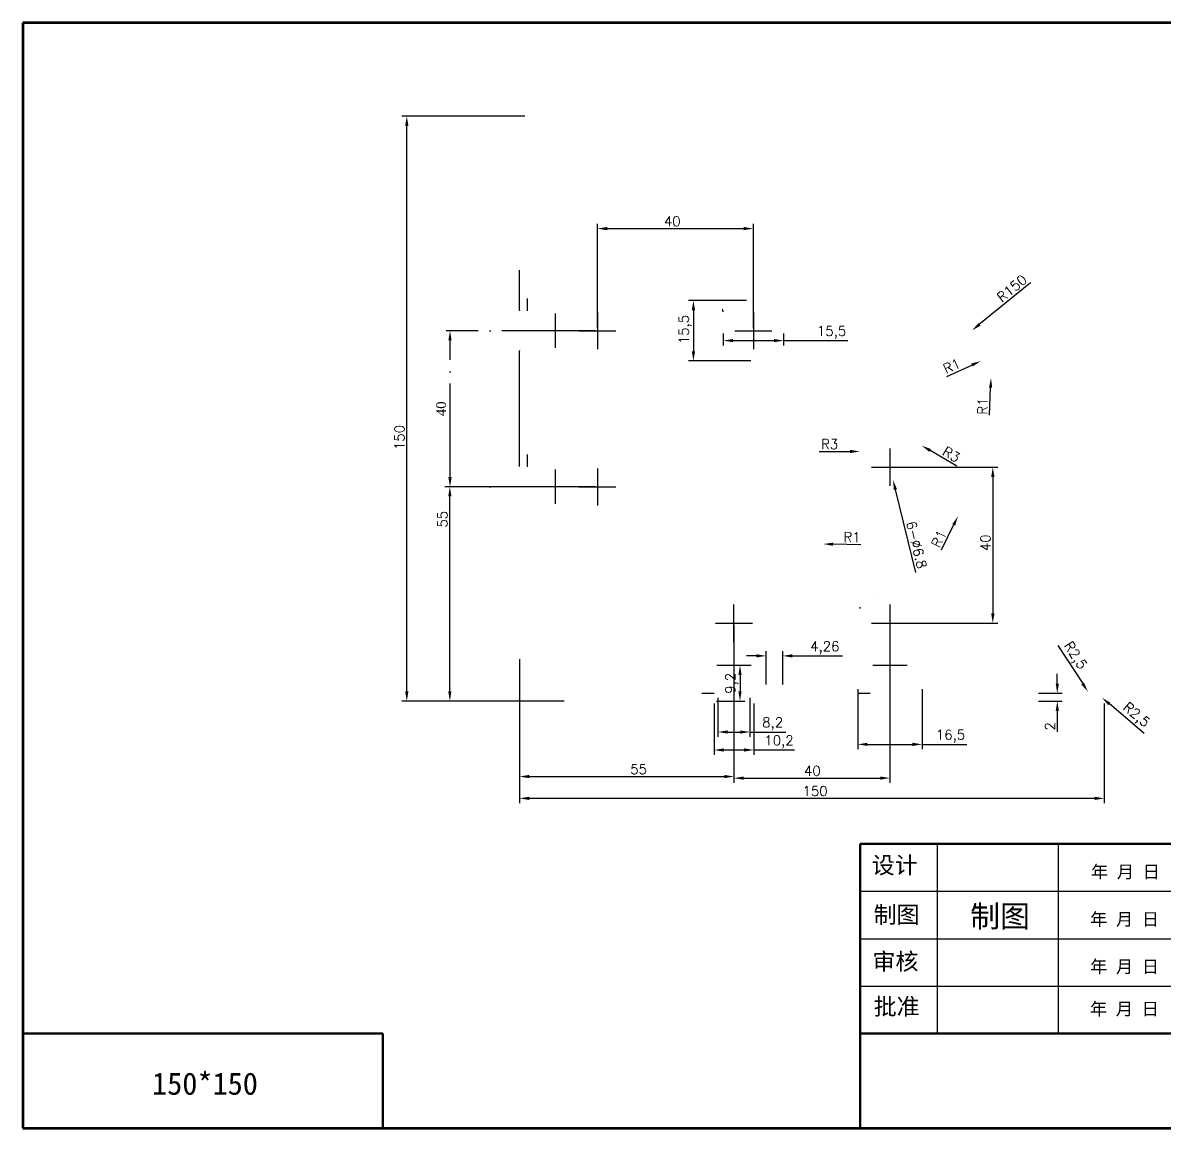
# Model space of a CAD drawing. Header units: millimetres. Extents: x 667 to 3290, y 428 to 2286.
# Drawn here: x 667.4 to 960, y 427.6 to 711.1 of the extents above; entities that cross this region are included whole.
import ezdxf

# ---------------------------------------------------------------- set-up
doc = ezdxf.new("R2010")
doc.units = ezdxf.units.MM
doc.linetypes.add('ACAD_ISO04W100', pattern=[30, 24, -3, 0, -3])
for name, color, linetype, lineweight in [('zhongxinxian', 240, 'ACAD_ISO04W100', 15), ('实体1', 5, 'Continuous', 50), ('标注层', 210, 'Continuous', 0)]:
    doc.layers.add(name, color=color, linetype=linetype, lineweight=lineweight)
doc.layers.add('细线', color=100, linetype='Continuous')
doc.styles.get("Standard").update_dxf_attribs({"font": 'txt', "bigfont": 'gbcbig.shx'})
doc.styles.add('TIMES', font='times.ttf')
doc.styles.add('宋体', font='', dxfattribs={"height": 2.5})
doc.styles.get('宋体').set_extended_font_data('SimSun')
doc.dimstyles.new('ISO-25', dxfattribs={"dimtxt": 2.5, "dimasz": 2.5, "dimexe": 1.25, "dimexo": 0.625, "dimtad": 1, "dimtxsty": 'Standard', "dimcen": 2.5, "dimadec": 0, "dimazin": 0, "dimtfac": 1, "dimtmove": 0, "dimatfit": 3, "dimfxl": 1, "dimarcsym": 0})

# ---------------------------------------------------------------- blocks, each defined once
blk = doc.blocks.new('*D677')
at = {"layer": 'DEFPOINTS', "color": 0, "linetype": 'ByBlock', "transparency": 16777216}
for p in [(765.82, 687.1), (796.71, 687.1), (800.38, 537.1)]:
    blk.add_point(p, dxfattribs=at)
at = {"layer": 'zhongxinxian', "color": 0, "linetype": 'ByBlock', "lineweight": -2, "transparency": 16777216}
for p, q in [((796.08, 687.1), (764.57, 687.1)), ((765.82, 539.6), (765.82, 684.6)), ((799.76, 537.1), (764.57, 537.1))]:
    blk.add_line(p, q, dxfattribs=at)
at = {"layer": 'zhongxinxian', "color": 0, "linetype": 'ByBlock', "transparency": 16777216}
for points in [[(765.4, 684.6), (766.24, 684.6), (765.82, 687.1)], [(765.4, 539.6), (766.24, 539.6), (765.82, 537.1)]]:
    blk.add_solid(points, dxfattribs=at)
at = {"layer": 'zhongxinxian', "color": 0, "linetype": 'ByBlock', "transparency": 16777216, "insert": (763.95, 604.71), "char_height": 2.5, "attachment_point": 5, "rotation": 90}
blk.add_mtext('150', dxfattribs=at)
blk = doc.blocks.new('*D678')
at = {"layer": 'DEFPOINTS', "color": 0, "linetype": 'ByBlock', "transparency": 16777216}
for p in [(794.71, 541.72), (944.69, 537.1), (794.71, 512.16)]:
    blk.add_point(p, dxfattribs=at)
at = {"layer": 'zhongxinxian', "color": 0, "linetype": 'ByBlock', "lineweight": -2, "transparency": 16777216}
for p, q in [((794.71, 541.09), (794.71, 510.91)), ((944.69, 536.48), (944.69, 510.91)), ((942.19, 512.16), (797.21, 512.16))]:
    blk.add_line(p, q, dxfattribs=at)
at = {"layer": 'zhongxinxian', "color": 0, "linetype": 'ByBlock', "transparency": 16777216}
for points in [[(797.21, 512.57), (797.21, 511.74), (794.71, 512.16)], [(942.19, 512.57), (942.19, 511.74), (944.69, 512.16)]]:
    blk.add_solid(points, dxfattribs=at)
at = {"layer": 'zhongxinxian', "color": 0, "linetype": 'ByBlock', "transparency": 16777216, "insert": (870.53, 514.03), "char_height": 2.5, "attachment_point": 5}
blk.add_mtext('150', dxfattribs=at)
blk = doc.blocks.new('*D679')
at = {"layer": 'DEFPOINTS', "color": 0, "linetype": 'ByBlock', "transparency": 16777216}
for p in [(888.9, 600.41), (890.52, 593.8)]:
    blk.add_point(p, dxfattribs=at)
at = {"layer": 'zhongxinxian', "color": 0, "linetype": 'ByBlock', "lineweight": -2, "transparency": 16777216}
blk.add_line((896.36, 570.05), (891.12, 591.38), dxfattribs=at)
at = {"layer": 'zhongxinxian', "color": 0, "linetype": 'ByBlock', "transparency": 16777216}
blk.add_solid([(891.52, 591.47), (890.71, 591.28), (890.52, 593.8)], dxfattribs=at)
at = {"layer": 'zhongxinxian', "color": 0, "linetype": 'ByBlock', "transparency": 16777216, "insert": (896.54, 577.18), "char_height": 2.5, "attachment_point": 5, "rotation": 283.8238}
blk.add_mtext('6-%%c6.8', dxfattribs=at)
blk = doc.blocks.new('*D680')
at = {"layer": 'DEFPOINTS', "color": 0, "linetype": 'ByBlock', "transparency": 16777216}
for p in [(845.61, 538.6), (853.81, 538.6), (853.81, 529.18)]:
    blk.add_point(p, dxfattribs=at)
at = {"layer": 'zhongxinxian', "color": 0, "linetype": 'ByBlock', "lineweight": -2, "transparency": 16777216}
for p, q in [((845.61, 537.98), (845.61, 527.93)), ((853.81, 537.98), (853.81, 527.93)), ((848.11, 529.18), (851.31, 529.18)), ((853.81, 529.18), (862.98, 529.18))]:
    blk.add_line(p, q, dxfattribs=at)
at = {"layer": 'zhongxinxian', "color": 0, "linetype": 'ByBlock', "transparency": 16777216}
for points in [[(848.11, 529.59), (848.11, 528.76), (845.61, 529.18)], [(851.31, 529.59), (851.31, 528.76), (853.81, 529.18)]]:
    blk.add_solid(points, dxfattribs=at)
at = {"layer": 'zhongxinxian', "color": 0, "linetype": 'ByBlock', "transparency": 16777216, "insert": (859.64, 531.26), "char_height": 2.5, "attachment_point": 5}
blk.add_mtext('8,2', dxfattribs=at)
blk = doc.blocks.new('*D681')
at = {"layer": 'DEFPOINTS', "color": 0, "linetype": 'ByBlock', "transparency": 16777216}
for p in [(844.61, 537.1), (854.81, 537.1), (854.81, 524.57)]:
    blk.add_point(p, dxfattribs=at)
at = {"layer": 'zhongxinxian', "color": 0, "linetype": 'ByBlock', "lineweight": -2, "transparency": 16777216}
for p, q in [((844.61, 536.48), (844.61, 523.32)), ((854.81, 536.48), (854.81, 523.32)), ((847.11, 524.57), (852.31, 524.57)), ((854.81, 524.57), (865.23, 524.57))]:
    blk.add_line(p, q, dxfattribs=at)
at = {"layer": 'zhongxinxian', "color": 0, "linetype": 'ByBlock', "transparency": 16777216}
for points in [[(847.11, 524.99), (847.11, 524.15), (844.61, 524.57)], [(852.31, 524.99), (852.31, 524.15), (854.81, 524.57)]]:
    blk.add_solid(points, dxfattribs=at)
at = {"layer": 'zhongxinxian', "color": 0, "linetype": 'ByBlock', "transparency": 16777216, "insert": (861.27, 526.65), "char_height": 2.5, "attachment_point": 5}
blk.add_mtext('10,2', dxfattribs=at)
blk = doc.blocks.new('*D682')
at = {"layer": 'DEFPOINTS', "color": 0, "linetype": 'ByBlock', "transparency": 16777216}
for p in [(847.69, 546.3), (844.61, 537.1), (851.27, 537.1)]:
    blk.add_point(p, dxfattribs=at)
at = {"layer": 'zhongxinxian', "color": 0, "linetype": 'ByBlock', "lineweight": -2, "transparency": 16777216}
for p, q in [((848.31, 546.3), (852.52, 546.3)), ((851.27, 543.8), (851.27, 539.6)), ((845.23, 537.1), (852.52, 537.1))]:
    blk.add_line(p, q, dxfattribs=at)
at = {"layer": 'zhongxinxian', "color": 0, "linetype": 'ByBlock', "transparency": 16777216}
for points in [[(850.85, 543.8), (851.68, 543.8), (851.27, 546.3)], [(850.85, 539.6), (851.68, 539.6), (851.27, 537.1)]]:
    blk.add_solid(points, dxfattribs=at)
at = {"layer": 'zhongxinxian', "color": 0, "linetype": 'ByBlock', "transparency": 16777216, "insert": (849.18, 541.67), "char_height": 2.5, "attachment_point": 5, "rotation": 90}
blk.add_mtext('9,2', dxfattribs=at)
blk = doc.blocks.new('*D683')
at = {"layer": 'DEFPOINTS', "color": 0, "linetype": 'ByBlock', "transparency": 16777216}
for p in [(849.71, 557.1), (889.71, 557.1), (889.71, 517.36)]:
    blk.add_point(p, dxfattribs=at)
at = {"layer": 'zhongxinxian', "color": 0, "linetype": 'ByBlock', "lineweight": -2, "transparency": 16777216}
for p, q in [((849.71, 556.48), (849.71, 516.11)), ((889.71, 556.48), (889.71, 516.11)), ((852.21, 517.36), (887.21, 517.36))]:
    blk.add_line(p, q, dxfattribs=at)
at = {"layer": 'zhongxinxian', "color": 0, "linetype": 'ByBlock', "transparency": 16777216}
for points in [[(852.21, 517.77), (852.21, 516.94), (849.71, 517.36)], [(887.21, 517.77), (887.21, 516.94), (889.71, 517.36)]]:
    blk.add_solid(points, dxfattribs=at)
at = {"layer": 'zhongxinxian', "color": 0, "linetype": 'ByBlock', "transparency": 16777216, "insert": (869.83, 519.23), "char_height": 2.5, "attachment_point": 5}
blk.add_mtext('40', dxfattribs=at)
blk = doc.blocks.new('*D892')
at = {"layer": 'DEFPOINTS', "color": 0, "linetype": 'ByBlock', "transparency": 16777216}
for p in [(849.71, 552.35), (794.71, 548.47), (849.71, 517.75)]:
    blk.add_point(p, dxfattribs=at)
at = {"layer": 'zhongxinxian', "color": 0, "linetype": 'ByBlock', "lineweight": -2, "transparency": 16777216}
for p, q in [((849.71, 551.72), (849.71, 516.5)), ((794.71, 547.84), (794.71, 516.5)), ((797.21, 517.75), (847.21, 517.75))]:
    blk.add_line(p, q, dxfattribs=at)
at = {"layer": 'zhongxinxian', "color": 0, "linetype": 'ByBlock', "transparency": 16777216}
for points in [[(797.21, 518.17), (797.21, 517.34), (794.71, 517.75)], [(847.21, 518.17), (847.21, 517.34), (849.71, 517.75)]]:
    blk.add_solid(points, dxfattribs=at)
at = {"layer": 'zhongxinxian', "color": 0, "linetype": 'ByBlock', "transparency": 16777216, "insert": (825.27, 519.63), "char_height": 2.5, "attachment_point": 5}
blk.add_mtext('55', dxfattribs=at)
blk = doc.blocks.new('*D684')
at = {"layer": 'DEFPOINTS', "color": 0, "linetype": 'ByBlock', "transparency": 16777216}
for p in [(927.17, 539.1), (927.17, 537.1), (932.63, 537.1)]:
    blk.add_point(p, dxfattribs=at)
at = {"layer": 'zhongxinxian', "color": 0, "linetype": 'ByBlock', "lineweight": -2, "transparency": 16777216}
for p, q in [((932.63, 541.6), (932.63, 544.1)), ((927.79, 539.1), (933.88, 539.1)), ((927.79, 537.1), (933.88, 537.1)), ((932.63, 534.6), (932.63, 529.19))]:
    blk.add_line(p, q, dxfattribs=at)
at = {"layer": 'zhongxinxian', "color": 0, "linetype": 'ByBlock', "transparency": 16777216}
for points in [[(932.22, 541.6), (933.05, 541.6), (932.63, 539.1)], [(932.22, 534.6), (933.05, 534.6), (932.63, 537.1)]]:
    blk.add_solid(points, dxfattribs=at)
at = {"layer": 'zhongxinxian', "color": 0, "linetype": 'ByBlock', "transparency": 16777216, "insert": (930.76, 530.65), "char_height": 2.5, "attachment_point": 5, "rotation": 90}
blk.add_mtext('2', dxfattribs=at)
blk = doc.blocks.new('*D685')
at = {"layer": 'DEFPOINTS', "color": 0, "linetype": 'ByBlock', "transparency": 16777216}
for p in [(846.96, 632.01), (862.46, 632.01), (862.46, 629.56)]:
    blk.add_point(p, dxfattribs=at)
at = {"layer": 'zhongxinxian', "color": 0, "linetype": 'ByBlock', "lineweight": -2, "transparency": 16777216}
for p, q in [((846.96, 631.39), (846.96, 628.31)), ((849.46, 629.56), (859.96, 629.56)), ((862.46, 631.39), (862.46, 628.31)), ((862.46, 629.56), (878.92, 629.56))]:
    blk.add_line(p, q, dxfattribs=at)
at = {"layer": 'zhongxinxian', "color": 0, "linetype": 'ByBlock', "transparency": 16777216}
for points in [[(849.46, 629.98), (849.46, 629.15), (846.96, 629.56)], [(859.96, 629.98), (859.96, 629.15), (862.46, 629.56)]]:
    blk.add_solid(points, dxfattribs=at)
at = {"layer": 'zhongxinxian', "color": 0, "linetype": 'ByBlock', "transparency": 16777216, "insert": (874.75, 631.65), "char_height": 2.5, "attachment_point": 5}
blk.add_mtext('15,5', dxfattribs=at)
blk = doc.blocks.new('*D686')
at = {"layer": 'DEFPOINTS', "color": 0, "linetype": 'ByBlock', "transparency": 16777216}
for p in [(853.6, 639.85), (839.32, 624.35), (854.7, 624.35)]:
    blk.add_point(p, dxfattribs=at)
at = {"layer": 'zhongxinxian', "color": 0, "linetype": 'ByBlock', "lineweight": -2, "transparency": 16777216}
for p, q in [((852.97, 639.85), (838.07, 639.85)), ((839.32, 637.35), (839.32, 626.85)), ((854.08, 624.35), (838.07, 624.35))]:
    blk.add_line(p, q, dxfattribs=at)
at = {"layer": 'zhongxinxian', "color": 0, "linetype": 'ByBlock', "transparency": 16777216}
for points in [[(838.9, 637.35), (839.74, 637.35), (839.32, 639.85)], [(838.9, 626.85), (839.74, 626.85), (839.32, 624.35)]]:
    blk.add_solid(points, dxfattribs=at)
at = {"layer": 'zhongxinxian', "color": 0, "linetype": 'ByBlock', "transparency": 16777216, "insert": (837.24, 632.4), "char_height": 2.5, "attachment_point": 5, "rotation": 90}
blk.add_mtext('15,5', dxfattribs=at)
blk = doc.blocks.new('*D687')
at = {"layer": 'DEFPOINTS', "color": 0, "linetype": 'ByBlock', "transparency": 16777216}
for p in [(862.22, 548.7), (857.96, 540.77), (862.22, 540.77)]:
    blk.add_point(p, dxfattribs=at)
at = {"layer": 'zhongxinxian', "color": 0, "linetype": 'ByBlock', "lineweight": -2, "transparency": 16777216}
for p, q in [((855.46, 548.7), (852.96, 548.7)), ((857.96, 541.4), (857.96, 549.95)), ((862.22, 541.4), (862.22, 549.95)), ((864.72, 548.7), (877.59, 548.7))]:
    blk.add_line(p, q, dxfattribs=at)
at = {"layer": 'zhongxinxian', "color": 0, "linetype": 'ByBlock', "transparency": 16777216}
for points in [[(855.46, 549.12), (855.46, 548.29), (857.96, 548.7)], [(864.72, 549.12), (864.72, 548.29), (862.22, 548.7)]]:
    blk.add_solid(points, dxfattribs=at)
at = {"layer": 'zhongxinxian', "color": 0, "linetype": 'ByBlock', "transparency": 16777216, "insert": (873.01, 550.79), "char_height": 2.5, "attachment_point": 5}
blk.add_mtext('4,26', dxfattribs=at)
blk = doc.blocks.new('*D688')
at = {"layer": 'DEFPOINTS', "color": 0, "linetype": 'ByBlock', "transparency": 16777216}
for p in [(910.75, 632.15), (794.71, 537.1)]:
    blk.add_point(p, dxfattribs=at)
at = {"layer": 'zhongxinxian', "color": 0, "linetype": 'ByBlock', "lineweight": -2, "transparency": 16777216}
blk.add_line((925.73, 644.42), (912.68, 633.74), dxfattribs=at)
at = {"layer": 'zhongxinxian', "color": 0, "linetype": 'ByBlock', "transparency": 16777216}
blk.add_solid([(912.42, 634.06), (912.95, 633.42), (910.75, 632.15)], dxfattribs=at)
at = {"layer": 'zhongxinxian', "color": 0, "linetype": 'ByBlock', "transparency": 16777216, "insert": (920.99, 642.97), "char_height": 2.5, "attachment_point": 5, "rotation": 39.3214}
blk.add_mtext('R150', dxfattribs=at)
blk = doc.blocks.new('*D689')
at = {"layer": 'DEFPOINTS', "color": 0, "linetype": 'ByBlock', "transparency": 16777216}
for p in [(942.19, 539.6), (944.09, 537.99)]:
    blk.add_point(p, dxfattribs=at)
at = {"layer": 'zhongxinxian', "color": 0, "linetype": 'ByBlock', "lineweight": -2, "transparency": 16777216}
blk.add_line((954.89, 528.81), (946, 536.37), dxfattribs=at)
at = {"layer": 'zhongxinxian', "color": 0, "linetype": 'ByBlock', "transparency": 16777216}
blk.add_solid([(946.27, 536.68), (945.73, 536.05), (944.09, 537.99)], dxfattribs=at)
at = {"layer": 'zhongxinxian', "color": 0, "linetype": 'ByBlock', "transparency": 16777216, "insert": (952.75, 533.37), "char_height": 2.5, "attachment_point": 5, "rotation": 319.6506}
blk.add_mtext('R2,5', dxfattribs=at)
blk = doc.blocks.new('*D690')
at = {"layer": 'DEFPOINTS', "color": 0, "linetype": 'ByBlock', "transparency": 16777216}
for p in [(897.87, 602.64), (900.46, 601.13)]:
    blk.add_point(p, dxfattribs=at)
at = {"layer": 'zhongxinxian', "color": 0, "linetype": 'ByBlock', "lineweight": -2, "transparency": 16777216}
blk.add_line((906.87, 597.39), (900.03, 601.38), dxfattribs=at)
at = {"layer": 'zhongxinxian', "color": 0, "linetype": 'ByBlock', "transparency": 16777216}
blk.add_solid([(900.24, 601.74), (899.82, 601.02), (897.87, 602.64)], dxfattribs=at)
at = {"layer": 'zhongxinxian', "color": 0, "linetype": 'ByBlock', "transparency": 16777216, "insert": (905.47, 600.37), "char_height": 2.5, "attachment_point": 5, "rotation": 329.7569}
blk.add_mtext('R3', dxfattribs=at)
blk = doc.blocks.new('*D691')
at = {"layer": 'DEFPOINTS', "color": 0, "linetype": 'ByBlock', "transparency": 16777216}
for p in [(776.86, 592.1), (791.24, 592.1), (806.76, 537.1)]:
    blk.add_point(p, dxfattribs=at)
at = {"layer": 'zhongxinxian', "color": 0, "linetype": 'ByBlock', "lineweight": -2, "transparency": 16777216}
for p, q in [((790.62, 592.1), (775.61, 592.1)), ((776.86, 539.6), (776.86, 589.6)), ((806.14, 537.1), (775.61, 537.1))]:
    blk.add_line(p, q, dxfattribs=at)
at = {"layer": 'zhongxinxian', "color": 0, "linetype": 'ByBlock', "transparency": 16777216}
for points in [[(776.44, 589.6), (777.27, 589.6), (776.86, 592.1)], [(776.44, 539.6), (777.27, 539.6), (776.86, 537.1)]]:
    blk.add_solid(points, dxfattribs=at)
at = {"layer": 'zhongxinxian', "color": 0, "linetype": 'ByBlock', "transparency": 16777216, "insert": (774.98, 583.73), "char_height": 2.5, "attachment_point": 5, "rotation": 90}
blk.add_mtext('55', dxfattribs=at)
blk = doc.blocks.new('*D893')
at = {"layer": 'DEFPOINTS', "color": 0, "linetype": 'ByBlock', "transparency": 16777216}
for p in [(889.71, 597.1), (889.76, 557.1), (916.1, 557.1)]:
    blk.add_point(p, dxfattribs=at)
at = {"layer": 'zhongxinxian', "color": 0, "linetype": 'ByBlock', "lineweight": -2, "transparency": 16777216}
for p, q in [((890.33, 597.1), (917.35, 597.1)), ((916.1, 594.6), (916.1, 559.6)), ((890.39, 557.1), (917.35, 557.1))]:
    blk.add_line(p, q, dxfattribs=at)
at = {"layer": 'zhongxinxian', "color": 0, "linetype": 'ByBlock', "transparency": 16777216}
for points in [[(915.68, 594.6), (916.52, 594.6), (916.1, 597.1)], [(915.68, 559.6), (916.52, 559.6), (916.1, 557.1)]]:
    blk.add_solid(points, dxfattribs=at)
at = {"layer": 'zhongxinxian', "color": 0, "linetype": 'ByBlock', "transparency": 16777216, "insert": (914.23, 577.71), "char_height": 2.5, "attachment_point": 5, "rotation": 90}
blk.add_mtext('40', dxfattribs=at)
blk = doc.blocks.new('*D894')
at = {"layer": 'DEFPOINTS', "color": 0, "linetype": 'ByBlock', "transparency": 16777216}
for p in [(854.71, 658.29), (814.71, 632.1), (854.71, 632.1)]:
    blk.add_point(p, dxfattribs=at)
at = {"layer": 'zhongxinxian', "color": 0, "linetype": 'ByBlock', "lineweight": -2, "transparency": 16777216}
for p, q in [((814.71, 632.73), (814.71, 659.54)), ((854.71, 632.73), (854.71, 659.54)), ((817.21, 658.29), (852.21, 658.29))]:
    blk.add_line(p, q, dxfattribs=at)
at = {"layer": 'zhongxinxian', "color": 0, "linetype": 'ByBlock', "transparency": 16777216}
for points in [[(817.21, 658.71), (817.21, 657.87), (814.71, 658.29)], [(852.21, 658.71), (852.21, 657.87), (854.71, 658.29)]]:
    blk.add_solid(points, dxfattribs=at)
at = {"layer": 'zhongxinxian', "color": 0, "linetype": 'ByBlock', "transparency": 16777216, "insert": (833.9, 660.16), "char_height": 2.5, "attachment_point": 5}
blk.add_mtext('40', dxfattribs=at)
blk = doc.blocks.new('*D692')
at = {"layer": 'DEFPOINTS', "color": 0, "linetype": 'ByBlock', "transparency": 16777216}
for p in [(915.59, 618.97), (915.63, 619.97)]:
    blk.add_point(p, dxfattribs=at)
at = {"layer": 'zhongxinxian', "color": 0, "linetype": 'ByBlock', "lineweight": -2, "transparency": 16777216}
blk.add_line((915.27, 610.4), (915.54, 617.48), dxfattribs=at)
at = {"layer": 'zhongxinxian', "color": 0, "linetype": 'ByBlock', "transparency": 16777216}
blk.add_solid([(915.12, 617.49), (915.95, 617.46), (915.63, 619.97)], dxfattribs=at)
at = {"layer": 'zhongxinxian', "color": 0, "linetype": 'ByBlock', "transparency": 16777216, "insert": (913.48, 612.76), "char_height": 2.5, "attachment_point": 5, "rotation": 87.8107}
blk.add_mtext('R1', dxfattribs=at)
blk = doc.blocks.new('*D693')
at = {"layer": 'DEFPOINTS', "color": 0, "linetype": 'ByBlock', "transparency": 16777216}
for p in [(872.66, 577.39), (873.66, 577.37)]:
    blk.add_point(p, dxfattribs=at)
at = {"layer": 'zhongxinxian', "color": 0, "linetype": 'ByBlock', "lineweight": -2, "transparency": 16777216}
blk.add_line((882.24, 577.2), (875.16, 577.34), dxfattribs=at)
at = {"layer": 'zhongxinxian', "color": 0, "linetype": 'ByBlock', "transparency": 16777216}
blk.add_solid([(875.17, 577.75), (875.15, 576.92), (872.66, 577.39)], dxfattribs=at)
at = {"layer": 'zhongxinxian', "color": 0, "linetype": 'ByBlock', "transparency": 16777216, "insert": (879.99, 579.12), "char_height": 2.5, "attachment_point": 5, "rotation": 358.8836}
blk.add_mtext('R1', dxfattribs=at)
blk = doc.blocks.new('*D694')
at = {"layer": 'DEFPOINTS', "color": 0, "linetype": 'ByBlock', "transparency": 16777216}
for p in [(878.96, 601.13), (881.96, 601.13)]:
    blk.add_point(p, dxfattribs=at)
at = {"layer": 'zhongxinxian', "color": 0, "linetype": 'ByBlock', "lineweight": -2, "transparency": 16777216}
blk.add_line((871.54, 601.13), (879.46, 601.13), dxfattribs=at)
at = {"layer": 'zhongxinxian', "color": 0, "linetype": 'ByBlock', "transparency": 16777216}
blk.add_solid([(879.46, 601.55), (879.46, 600.71), (881.96, 601.13)], dxfattribs=at)
at = {"layer": 'zhongxinxian', "color": 0, "linetype": 'ByBlock', "transparency": 16777216, "insert": (874.25, 603), "char_height": 2.5, "attachment_point": 5}
blk.add_mtext('R3', dxfattribs=at)
blk = doc.blocks.new('*D695')
at = {"layer": 'DEFPOINTS', "color": 0, "linetype": 'ByBlock', "transparency": 16777216}
for p in [(939.14, 541.6), (940.5, 539.51)]:
    blk.add_point(p, dxfattribs=at)
at = {"layer": 'zhongxinxian', "color": 0, "linetype": 'ByBlock', "lineweight": -2, "transparency": 16777216}
blk.add_line((932.8, 551.4), (939.14, 541.6), dxfattribs=at)
at = {"layer": 'zhongxinxian', "color": 0, "linetype": 'ByBlock', "transparency": 16777216}
blk.add_solid([(939.49, 541.83), (938.79, 541.38), (940.5, 539.51)], dxfattribs=at)
at = {"layer": 'zhongxinxian', "color": 0, "linetype": 'ByBlock', "transparency": 16777216, "insert": (937.04, 548.68), "char_height": 2.5, "attachment_point": 5, "rotation": 302.9229}
blk.add_mtext('R2,5', dxfattribs=at)
blk = doc.blocks.new('*D696')
at = {"layer": 'DEFPOINTS', "color": 0, "linetype": 'ByBlock', "transparency": 16777216}
for p in [(906.71, 583.6), (907.15, 584.5)]:
    blk.add_point(p, dxfattribs=at)
at = {"layer": 'zhongxinxian', "color": 0, "linetype": 'ByBlock', "lineweight": -2, "transparency": 16777216}
blk.add_line((902.96, 575.88), (906.05, 582.25), dxfattribs=at)
at = {"layer": 'zhongxinxian', "color": 0, "linetype": 'ByBlock', "transparency": 16777216}
blk.add_solid([(905.68, 582.44), (906.43, 582.07), (907.15, 584.5)], dxfattribs=at)
at = {"layer": 'zhongxinxian', "color": 0, "linetype": 'ByBlock', "transparency": 16777216, "insert": (902.27, 578.76), "char_height": 2.5, "attachment_point": 5, "rotation": 64.1059}
blk.add_mtext('R1', dxfattribs=at)
blk = doc.blocks.new('*D697')
at = {"layer": 'DEFPOINTS', "color": 0, "linetype": 'ByBlock', "transparency": 16777216}
for p in [(912.1, 623.91), (913.01, 624.32)]:
    blk.add_point(p, dxfattribs=at)
at = {"layer": 'zhongxinxian', "color": 0, "linetype": 'ByBlock', "lineweight": -2, "transparency": 16777216}
blk.add_line((904.27, 620.4), (910.73, 623.3), dxfattribs=at)
at = {"layer": 'zhongxinxian', "color": 0, "linetype": 'ByBlock', "transparency": 16777216}
blk.add_solid([(910.56, 623.68), (910.9, 622.92), (913.01, 624.32)], dxfattribs=at)
at = {"layer": 'zhongxinxian', "color": 0, "linetype": 'ByBlock', "transparency": 16777216, "insert": (905.59, 623.05), "char_height": 2.5, "attachment_point": 5, "rotation": 24.1766}
blk.add_mtext('R1', dxfattribs=at)
blk = doc.blocks.new('*D698')
at = {"layer": 'DEFPOINTS', "color": 0, "linetype": 'ByBlock', "transparency": 16777216}
for p in [(881.46, 540.77), (897.96, 540.77), (897.96, 526.01)]:
    blk.add_point(p, dxfattribs=at)
at = {"layer": 'zhongxinxian', "color": 0, "linetype": 'ByBlock', "lineweight": -2, "transparency": 16777216}
for p, q in [((881.46, 540.15), (881.46, 524.76)), ((897.96, 540.15), (897.96, 524.76)), ((883.96, 526.01), (895.46, 526.01)), ((897.96, 526.01), (909.42, 526.01))]:
    blk.add_line(p, q, dxfattribs=at)
at = {"layer": 'zhongxinxian', "color": 0, "linetype": 'ByBlock', "transparency": 16777216}
for points in [[(883.96, 526.43), (883.96, 525.59), (881.46, 526.01)], [(895.46, 526.43), (895.46, 525.59), (897.96, 526.01)]]:
    blk.add_solid(points, dxfattribs=at)
at = {"layer": 'zhongxinxian', "color": 0, "linetype": 'ByBlock', "transparency": 16777216, "insert": (905.25, 528.09), "char_height": 2.5, "attachment_point": 5}
blk.add_mtext('16,5', dxfattribs=at)
blk = doc.blocks.new('*D699')
at = {"layer": 'DEFPOINTS', "color": 0, "transparency": 16777216}
for p in [(776.9, 632.1), (814.71, 632.1), (814.71, 592.05)]:
    blk.add_point(p, dxfattribs=at)
at = {"layer": 'zhongxinxian', "lineweight": -2, "transparency": 16777216}
for p, q in [((814.21, 632.1), (775.9, 632.1)), ((776.9, 594.55), (776.9, 629.6)), ((814.21, 592.05), (775.9, 592.05))]:
    blk.add_line(p, q, dxfattribs=at)
at = {"layer": 'zhongxinxian', "transparency": 16777216}
for points in [[(776.48, 629.6), (777.32, 629.6), (776.9, 632.1)], [(776.48, 594.55), (777.32, 594.55), (776.9, 592.05)]]:
    blk.add_solid(points, dxfattribs=at)
at = {"layer": 'zhongxinxian', "transparency": 16777216, "insert": (774.63, 612.08), "char_height": 2.5, "attachment_point": 5, "rotation": 90, "style": 'TIMES'}
blk.add_mtext('40', dxfattribs=at)

msp = doc.modelspace()

# ---------------------------------------------------------------- linework, layer by layer
at = {"linetype": 'ByBlock'}
for p, q in [((796.709, 687.104), (796.709, 687.091)), ((796.709, 640.354), (796.709, 637.204)), ((794.709, 637.304), (794.709, 637.204)), ((803.909, 636.49), (803.909, 627.718)), ((794.709, 627.004), (794.709, 626.904)), ((796.709, 600.354), (796.709, 597.204)), ((803.909, 596.49), (803.909, 587.718)), ((845.323, 546.304), (854.094, 546.304)), ((885.323, 546.304), (894.094, 546.304)), ((841.459, 539.104), (844.609, 539.104)), ((881.459, 539.104), (884.609, 539.104))]:
    msp.add_line(p, q, dxfattribs=at)
for p, q in [((794.709, 637.304), (794.709, 647.604)), ((814.709, 636.859), (814.709, 627.349)), ((854.709, 636.859), (854.709, 627.349)), ((809.953, 632.104), (819.464, 632.104)), ((849.953, 632.104), (859.464, 632.104)), ((794.709, 597.304), (794.709, 626.904)), ((889.763, 592.349), (889.763, 601.859)), ((885.008, 597.104), (894.518, 597.104)), ((814.709, 596.805), (814.709, 587.295)), ((809.953, 592.05), (819.464, 592.05)), ((849.709, 552.349), (849.709, 561.859)), ((889.763, 552.349), (889.763, 561.859)), ((844.953, 557.104), (854.464, 557.104)), ((885.008, 557.104), (894.518, 557.104))]:
    msp.add_line(p, q)
for centre, radius, start, end in [((845.959, 636.958), 1, 0, 45.2), ((885.959, 560.854), 4, 90, 90.04961), ((885.959, 560.854), 4, 175.62312, 180)]:
    msp.add_arc(centre, radius, start, end)
at = {"layer": '实体1', "lineweight": 70}
for p, q in [((1068.304, 711.069), (667.354, 711.069)), ((667.354, 711.069), (667.354, 427.569)), ((667.354, 427.569), (1068.304, 427.569))]:
    msp.add_line(p, q, dxfattribs=at)
at = {"layer": '实体1'}
for p, q in [((882.063, 500.469), (1068.304, 500.469)), ((882.063, 427.569), (882.063, 500.469)), ((667.354, 451.869), (759.675, 451.869)), ((759.675, 451.869), (759.675, 427.569)), ((882.063, 451.869), (898.204, 451.869)), ((898.204, 451.869), (1068.304, 451.869))]:
    msp.add_line(p, q, dxfattribs=at)
at = {"layer": '细线', "color": 5}
for p, q in [((901.87, 451.869), (901.87, 500.469)), ((932.966, 451.869), (932.966, 500.469)), ((882.063, 488.319), (1068.304, 488.319)), ((882.063, 476.169), (1068.304, 476.169)), ((882.063, 464.019), (1068.304, 464.019))]:
    msp.add_line(p, q, dxfattribs=at)

# ---------------------------------------------------------------- texts
at = {"layer": '实体1', "style": '宋体'}
for s, height, p in [('设计', 4.32, (885.064, 492.88)), ('年 月 日', 3.24, (941.261, 491.705)), ('制图', 4.32, (885.523, 480.179)), ('制图', 5.616, (910.3, 479.106)), ('年 月 日', 3.24, (941.06, 479.555)), ('审核', 4.32, (885.237, 468.189)), ('年 月 日', 3.24, (941.06, 467.405)), ('批准', 4.32, (885.552, 456.617)), ('年 月 日', 3.24, (941, 456.553))]:
    msp.add_text(s, height=height, dxfattribs=at).set_placement(p)
at = {"layer": '标注层', "insert": (700.503, 441.842), "char_height": 5.4675, "width": 62.5968, "attachment_point": 1}
msp.add_mtext('{\\fKaiTi_GB2312|b0|i0|c134|p49;\\H1.042x;150*150}', dxfattribs=at)

# ---------------------------------------------------------------- dimensions: what is measured, and where the dimension line sits
at = {"layer": 'zhongxinxian', "linetype": 'ByBlock'}
dim = msp.add_linear_dim(base=(765.82, 687.104), p1=(800.384, 537.104), p2=(796.709, 687.104), angle=90, text='150', dimstyle='ISO-25', override={"dimcen": 0, "dimtofl": 0}, dxfattribs=at)
dim.commit()
dim.dimension.update_dxf_attribs({"geometry": '*D677', "text_midpoint": (765.82, 604.712), "dimtype": 160})
for base, p1, p2, picture, middle in [((854.709, 658.289), (814.709, 632.104), (854.709, 632.104), '*D894', (833.897, 658.289)), ((862.459, 629.564), (846.959, 632.012), (862.459, 632.012), '*D685', (874.753, 629.564)), ((889.709, 517.355), (849.709, 557.104), (889.709, 557.104), '*D683', (869.83, 517.355)), ((849.709, 517.754), (794.709, 548.469), (849.709, 552.349), '*D892', (825.269, 517.754)), ((862.222, 548.704), (857.959, 540.772), (862.222, 540.772), '*D687', (873.007, 548.704)), ((853.809, 529.175), (845.609, 538.604), (853.809, 538.604), '*D680', (859.642, 529.175)), ((897.959, 526.011), (881.459, 540.772), (897.959, 540.772), '*D698', (905.252, 526.011)), ((854.809, 524.571), (844.609, 537.104), (854.809, 537.104), '*D681', (861.267, 524.571))]:
    dim = msp.add_linear_dim(base=base, p1=p1, p2=p2, dimstyle='ISO-25', override={"dimcen": 0, "dimtofl": 0}, dxfattribs=at)
    dim.commit()
    dim.dimension.update_dxf_attribs({"geometry": picture, "text_midpoint": middle, "dimtype": 160})
for center, mpoint, override, picture, middle in [((794.709, 537.104), (910.749, 632.155), {"dimcen": 0, "dimtofl": 0}, '*D688', (922.182, 641.519)), ((912.097, 623.914), (913.009, 624.323), {"dimcen": 0, "dimtofl": 0, "dimtmove": 1}, '*D697', (906.357, 621.337)), ((915.594, 618.974), (915.632, 619.973), {"dimcen": 0, "dimtofl": 0, "dimtmove": 1}, '*D692', (915.354, 612.687)), ((878.959, 601.13), (881.959, 601.13), {"dimcen": 0, "dimtofl": 0, "dimtmove": 1}, '*D694', (874.25, 601.13)), ((900.459, 601.125), (897.867, 602.636), {"dimcen": 0, "dimtofl": 0}, '*D690', (904.526, 598.754)), ((906.709, 583.604), (907.145, 584.504), {"dimcen": 0, "dimtofl": 0, "dimtmove": 1}, '*D696', (903.961, 577.944)), ((873.659, 577.367), (872.66, 577.386), {"dimcen": 0, "dimtofl": 0, "dimtmove": 1}, '*D693', (879.95, 577.244)), ((939.138, 541.604), (940.497, 539.506), {"dimcen": 0, "dimtofl": 0, "dimtmove": 1}, '*D695', (935.289, 547.55))]:
    dim = msp.add_radius_dim(center=center, mpoint=mpoint, dimstyle='ISO-25', override=override, dxfattribs=at)
    dim.commit()
    dim.dimension.update_dxf_attribs({"geometry": picture, "text_midpoint": middle, "dimtype": 164})
for base, p1, p2, picture, middle in [((839.32, 624.354), (853.6, 639.854), (854.703, 624.354), '*D686', (839.32, 632.396)), ((916.101, 557.104), (889.709, 597.104), (889.763, 557.104), '*D893', (916.101, 577.709)), ((776.855, 592.104), (806.762, 537.104), (791.244, 592.104), '*D691', (776.855, 583.729)), ((851.265, 537.104), (847.689, 546.304), (844.609, 537.104), '*D682', (851.265, 541.673)), ((932.632, 537.104), (927.167, 539.104), (927.167, 537.104), '*D684', (932.632, 530.646))]:
    dim = msp.add_linear_dim(base=base, p1=p1, p2=p2, angle=90, dimstyle='ISO-25', override={"dimcen": 0, "dimtofl": 0}, dxfattribs=at)
    dim.commit()
    dim.dimension.update_dxf_attribs({"geometry": picture, "text_midpoint": middle, "dimtype": 160})
at = {"layer": 'zhongxinxian'}
dim = msp.add_linear_dim(base=(776.898, 632.104), p1=(814.709, 592.05), p2=(814.709, 632.104), angle=90, text='40', dimstyle='ISO-25', override={"dimexe": 1, "dimexo": 0.5, "dimgap": 1, "dimtad": 3, "dimtoh": 1, "dimlunit": 2, "dimtxsty": 'TIMES', "dimcen": 1, "dimclrd": 256, "dimclre": 256, "dimclrt": 256, "dimtp": 0.05, "dimtm": 0.05, "dimtfac": 0.6, "dimtzin": 8}, dxfattribs=at)
dim.commit()
dim.dimension.update_dxf_attribs({"geometry": '*D699', "text_midpoint": (774.627, 612.077)})
at = {"layer": 'zhongxinxian', "linetype": 'ByBlock'}
dim = msp.add_diameter_dim_2p(p1=(888.896, 600.406), p2=(890.521, 593.803), text='6-%%c6.8', dimstyle='ISO-25', override={"dimcen": 0, "dimtofl": 0}, dxfattribs=at)
dim.commit()
dim.dimension.update_dxf_attribs({"geometry": '*D679', "text_midpoint": (894.722, 576.73), "dimtype": 163})
dim = msp.add_linear_dim(base=(794.709, 512.158), p1=(944.687, 537.104), p2=(794.709, 541.719), text='150', dimstyle='ISO-25', override={"dimcen": 0, "dimtofl": 0}, dxfattribs=at)
dim.commit()
dim.dimension.update_dxf_attribs({"geometry": '*D678', "text_midpoint": (870.527, 512.158), "dimtype": 160})
dim = msp.add_radius_dim(center=(942.187, 539.604), mpoint=(944.093, 537.986), dimstyle='ISO-25', override={"dimcen": 0, "dimtofl": 0}, dxfattribs=at)
dim.commit()
dim.dimension.update_dxf_attribs({"geometry": '*D689', "text_midpoint": (952.745, 533.369)})

doc.saveas('drawing.dxf')
